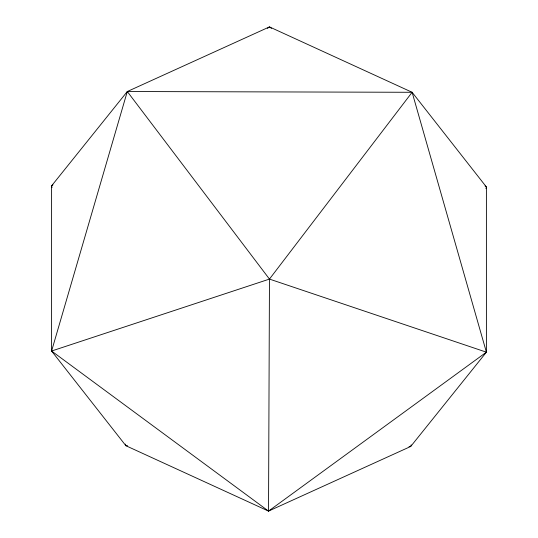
<?xml version="1.0" encoding="UTF-8"?>
<svg xmlns="http://www.w3.org/2000/svg" width="538" height="538" viewBox="0 0 538 538"><rect width="100%" height="100%" fill="white"/><g stroke="black" fill="none" stroke-linecap="round" stroke-linejoin="round"><path stroke-width="0.81" d="M51.601 351.018L51.601 185.825L127.298 91.527L269.464 26.9L412.115 92.287L486.399 186.982L486.399 352.175L410.702 446.473L268.536 511.1L125.885 445.713L51.601 351.018L127.298 91.527L412.115 92.287L486.399 352.175L268.536 511.1L51.601 351.018L269.464 279.087L412.115 92.287M268.536 511.1L269.464 279.087L127.298 91.527M411.166 444.859L410.702 446.473L409.021 446.466M485.928 188.589L486.399 186.982L485.047 185.98M52.959 184.83L51.601 185.825L52.065 187.439M267.433 28.386L269.464 26.9L271.495 28.393M127.56 445.72L125.885 445.713L125.421 444.099M269.464 279.087L486.399 352.175"/></g></svg>
